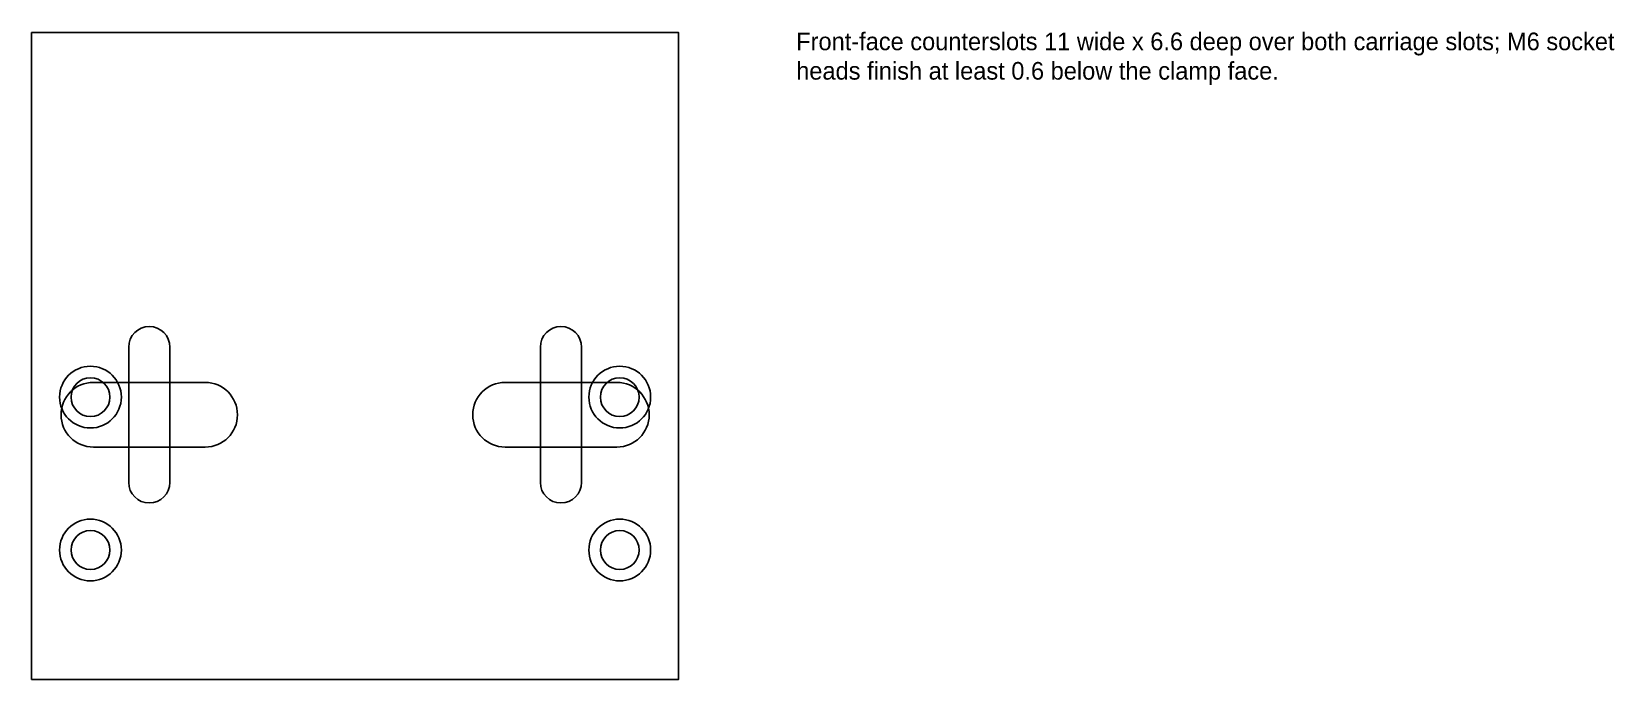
# Model space of a CAD drawing. Header units: millimetres. Extents: x 0 to 269, y 0 to 110.
import ezdxf

# ---------------------------------------------------------------- set-up
doc = ezdxf.new("R2010")
doc.units = ezdxf.units.MM
for name, color, linetype in [('CUT_HOLES', 7, 'Continuous'), ('CUT_OUTER', 7, 'Continuous'), ('MACHINING_NOTES', 7, 'Continuous'), ('MILL_FRONT_COUNTERSLOT_DEPTH_6_6', 7, 'Continuous'), ('MILL_REAR_COUNTERBORE_DEPTH_6', 7, 'Continuous')]:
    doc.layers.add(name, color=color, linetype=linetype)

msp = doc.modelspace()

# ---------------------------------------------------------------- linework, layer by layer
at = {"layer": 'CUT_HOLES'}
for points in [[(23.5, 33.5), (23.5, 56.5, 1), (16.5, 56.5), (16.5, 33.5, 1)], [(93.5, 33.5), (93.5, 56.5, 1), (86.5, 56.5), (86.5, 33.5, 1)]]:
    msp.add_lwpolyline(points, format="xyb", close=True, dxfattribs=at)
for centre in [(10, 48), (100, 48), (10, 22), (100, 22)]:
    msp.add_circle(centre, 3.3, dxfattribs=at)
at = {"layer": 'CUT_OUTER'}
msp.add_lwpolyline([(0, 0), (110, 0), (110, 110), (0, 110)], close=True, dxfattribs=at)
at = {"layer": 'MILL_FRONT_COUNTERSLOT_DEPTH_6_6'}
for points in [[(10.5, 39.5), (29.5, 39.5, 1), (29.5, 50.5), (10.5, 50.5, 1)], [(80.5, 39.5), (99.5, 39.5, 1), (99.5, 50.5), (80.5, 50.5, 1)]]:
    msp.add_lwpolyline(points, format="xyb", close=True, dxfattribs=at)
at = {"layer": 'MILL_REAR_COUNTERBORE_DEPTH_6'}
for centre in [(10, 48), (100, 48), (10, 22), (100, 22)]:
    msp.add_circle(centre, 5.25, dxfattribs=at)

# ---------------------------------------------------------------- texts
at = {"layer": 'MACHINING_NOTES', "insert": (130, 110), "char_height": 3, "width": 150, "attachment_point": 1}
msp.add_mtext('Front-face counterslots 11 wide x 6.6 deep over both carriage slots; M6 socket heads finish at least 0.6 below the clamp face.', dxfattribs=at)

doc.saveas('drawing.dxf')
